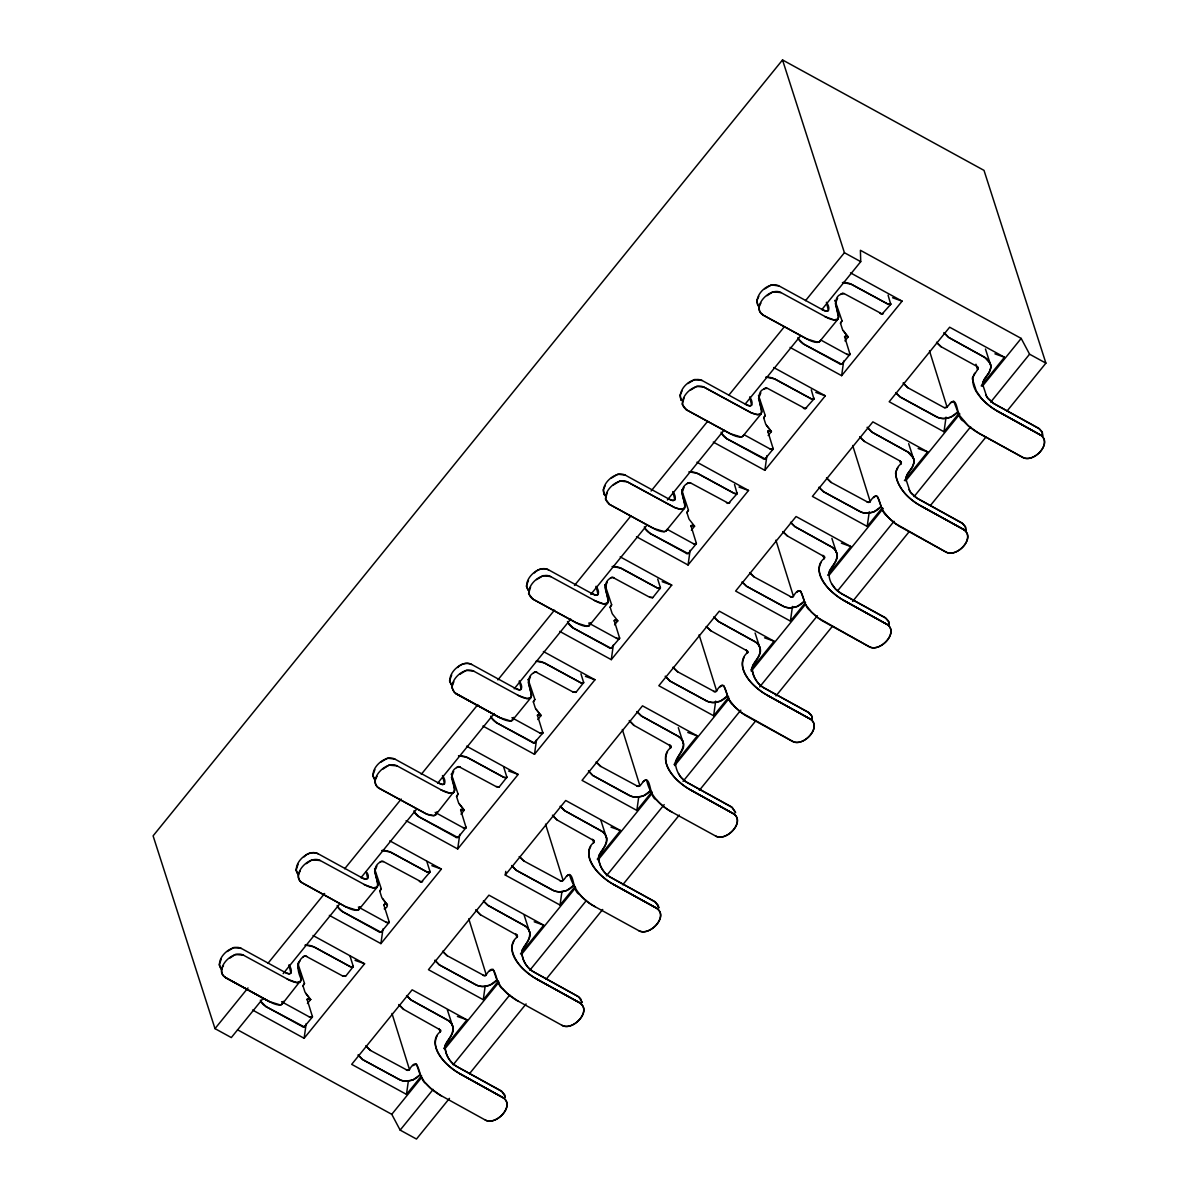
<?xml version="1.0" encoding="UTF-8"?>
<svg xmlns="http://www.w3.org/2000/svg" width="1199" height="1199" viewBox="0 0 1199 1199"><rect width="100%" height="100%" fill="white"/><g stroke="black" fill="none" stroke-linecap="round" stroke-linejoin="round"><path stroke-width="1.5" d="M889.014 625.279L888.789 621.801L885.911 618.264L841.428 593.61C833.904 589.518 827.25 579.746 829.483 570.949C835.059 564.144 842.298 552.499 831.057 546.594L794.832 526.601L790.516 522.284L795.267 526.841L832.316 547.388A16.336 13.564 -17.8 0 1 835.943 551.375C841.398 560.637 828.854 565.988 828.989 574.471M965.809 530.617L965.585 527.14L962.707 523.603L917.19 498.349L910.131 491.89L905.695 478.476L907.193 474.429L912.229 467.55L913.893 462.544A13.818 11.465 -17.8 0 0 913.413 458.228L907.853 451.933L871.628 431.94L867.162 427.264L872.063 432.195L909.112 452.727A16.351 13.564 -17.8 0 1 912.724 456.729C918.194 465.976 905.635 471.327 905.77 479.825M1042.59 435.956L1042.366 432.479L1039.488 428.942L993.986 403.688L986.912 397.229L982.491 383.815L983.974 379.768L989.025 372.889L990.689 367.883A13.818 11.465 -17.8 0 0 990.194 363.567L984.634 357.272L948.409 337.279L943.943 332.603L948.844 337.533L985.893 358.066A16.351 13.564 -17.8 0 1 989.52 362.068C994.975 371.315 982.431 376.666 982.566 385.164M812.278 719.715L811.738 715.833L808.246 712.371L764.647 688.271C757.109 684.179 750.454 674.408 752.687 665.61C758.263 658.806 765.517 647.16 754.276 641.255L718.051 621.247L713.735 616.945L718.486 621.502L755.535 642.05A16.336 13.564 -17.8 0 1 759.147 646.036C764.392 655.119 752.717 660.469 752.103 668.682C753.212 676.731 757.228 684.524 764.647 688.256M889.059 625.054L888.519 621.172L885.162 617.575L841.428 593.61M965.854 530.408L965.315 526.511L961.943 522.914L916.396 497.825L911.36 493.418L908.917 489.597M1042.635 435.747L1042.096 431.85L1038.724 428.253L993.177 403.179L988.141 398.757L985.698 394.936M252.539 1010.023L304.126 1038.289L306.18 1023.646M329.335 915.362L380.922 943.628L382.961 928.985M443.69 1048.525L466.951 1019.854L412.141 989.819L351.682 1064.352L406.476 1094.387L408.274 1081.573M406.116 820.701L457.703 848.967L459.757 834.324M520.471 953.864L543.732 925.193L488.922 895.158L428.463 969.691L483.272 999.726L485.055 986.912M575.175 886.436L560.053 905.065L505.259 875.03L505.768 871.373M482.912 726.039L534.484 754.321L536.538 739.663M560.053 905.065L561.851 892.251M559.693 631.378L611.28 659.66L613.333 645.002M674.048 764.542L697.308 735.871L642.499 705.836L582.04 780.369L636.849 810.419L638.632 797.59M636.489 536.732L688.061 564.999L690.114 550.341M750.844 669.881L774.089 641.225L719.295 611.175L658.836 685.723L713.63 715.758L715.683 701.1M713.27 442.071L764.857 470.338L766.91 455.68M827.625 575.22L850.885 546.564L796.076 516.529L735.616 591.062L790.426 621.097L792.464 606.439M790.066 347.41L841.638 375.677L843.691 361.034M904.421 480.574L927.666 451.903L872.872 421.868L812.412 496.401L867.207 526.436L869.26 511.778M981.202 385.913L1004.462 357.242L949.653 327.207L889.193 401.74L944.003 431.775L946.041 417.132M300.275 871.118C296.977 874.596 297.682 880.695 302.253 882.764L345.852 906.864L302.133 882.899C290.428 874.865 309.207 854.527 320.268 860.537L366.984 885.941A23.77 8.198 39 0 0 372.934 887.83A20.968 7.224 39 0 0 376.516 887.545M496.101 786.574C500.328 786.829 500.013 787.383 496.101 786.574L458.917 766.641A2.803 2.323 -17.8 0 0 457.508 767.03C445.294 773.145 457.853 785.36 453.312 792.884A20.968 7.224 39 0 1 449.715 793.168A23.77 8.198 39 0 1 443.765 791.28L397.064 765.876C386.438 759.731 366.954 780.144 379.034 788.103L425.63 813.641A23.77 8.198 39 0 0 431.58 815.53A20.968 7.224 39 0 0 435.177 815.245L436.856 812.278M283.279 1001.36L281.6 1004.567A20.968 7.224 39 0 1 278.003 1004.852A23.77 8.198 39 0 1 272.053 1002.964L225.337 977.56L269.041 1001.48L280.221 1004.927L281.99 1004.327L301.399 979.643C297.622 971.894 295.509 961.868 303.947 956.352A2.803 2.323 -17.8 0 1 305.49 955.963L342.524 975.896C346.421 976.69 346.751 976.151 342.524 975.896M360.06 906.699L358.786 909.666L357.002 910.266L345.837 906.819L348.834 908.302A23.77 8.198 39 0 0 354.799 910.191A20.968 7.224 39 0 0 358.381 909.906L360.075 906.939M436.856 812.053L435.567 815.005L433.798 815.605L427.084 814.256L378.914 788.238C374.598 785.885 373.698 779.979 377.056 776.457M513.637 717.392L511.958 720.584A20.968 7.224 39 0 1 508.376 720.869A23.77 8.198 39 0 1 502.411 718.98L455.71 693.577L499.413 717.497L510.579 720.959L512.363 720.344L530.947 697.608C532.386 689.32 523.229 678.499 534.304 672.369A2.803 2.323 -17.8 0 1 535.848 671.98L572.882 691.913C576.794 692.722 577.109 692.153 572.882 691.913M590.433 622.731L588.754 625.923A20.968 7.224 39 0 1 585.157 626.223A23.77 8.198 39 0 1 579.207 624.334L532.491 598.915L576.209 622.881L587.375 626.298L589.144 625.683L607.728 602.947C609.167 594.659 600.025 583.838 611.085 577.708A2.803 2.323 -17.8 0 1 612.644 577.318L649.678 597.252C653.59 598.061 653.905 597.492 649.678 597.252M283.279 1001.6L281.99 1004.327M513.652 717.616L512.363 720.344M590.433 622.955L589.144 625.683M304.726 1026.689C305.955 1024.905 303.197 1028.547 301.713 1026.194L265.848 1006.546L304.246 1026.899L312.504 1016.887L307.034 999.142L310.646 999.486L307.439 1003.503M345.537 976.376L353.315 966.574L350.033 956.098M337.159 905.5L337.833 907.014A16.336 13.564 -17.8 0 0 341.46 911L381.027 932.252L389.285 922.226L383.89 905.11C384.864 901.483 390.829 906.294 384.22 908.842M358.786 909.666L377.37 886.915C379.004 878.732 369.712 868.316 380.293 861.976A2.638 2.188 -17.8 0 1 381.162 861.496L383.44 861.571L421.478 881.954L430.111 871.913L426.829 861.437M413.94 810.839L414.614 812.352A16.351 13.564 -17.8 0 0 418.241 816.339L457.958 837.561L466.081 827.565L460.611 809.82L464.223 810.164L459.337 803.944A5.141 1.769 39 0 1 458.408 802.356L456.504 796.331L458.078 794.113L451.364 774.089M499.114 787.069L506.892 777.252L503.61 766.79M535.099 742.721C536.328 740.982 533.51 744.549 532.071 742.226L496.206 722.562L534.244 742.945L542.862 732.904L537.407 715.159L541.019 715.503L537.796 719.52M575.91 692.408L583.673 682.591L580.93 673.778M611.88 648.059C613.124 646.336 610.306 649.903 608.867 647.565L573.002 627.901L611.025 648.284L619.658 638.243L614.188 620.497L617.8 620.842L614.592 624.859M652.691 597.746L660.469 587.93L657.726 579.132M688.676 553.398C689.89 551.63 687.132 555.257 685.648 552.904L649.783 533.255L688.181 553.608L696.439 543.582L690.984 525.836L694.596 526.181L691.373 530.198M665.94 531.037L666.944 529.748L665.535 531.262A20.968 7.224 39 0 1 661.953 531.562A23.77 8.198 39 0 1 655.988 529.673L609.287 504.269L652.99 528.189L664.156 531.637L665.94 531.037L684.524 508.286C686.158 500.088 676.865 489.672 687.447 483.332A2.638 2.188 -17.8 0 1 688.316 482.867L690.594 482.942L728.557 503.31L737.145 493.658L734.507 484.471M765.457 458.737C766.686 456.969 763.928 460.671 762.444 458.243L726.579 438.594L765.112 458.917L773.235 448.936L767.765 431.19L771.377 431.52L766.491 425.315A5.141 1.769 39 0 1 765.562 423.727L763.658 417.687L765.232 415.483L758.517 395.445L759.222 396.749M743.725 435.132L742.331 436.601A20.968 7.224 39 0 1 738.734 436.901A23.77 8.198 39 0 1 732.784 435.012L686.068 409.608L729.771 433.528L740.952 436.976L742.721 436.376L761.305 413.625C762.294 406.551 752.867 389.6 767.39 388.281L805.353 408.649L813.926 398.997L811.303 389.81M842.372 363.911C843.227 362.503 840.649 365.83 839.225 363.582L803.36 343.933L841.758 364.286L850.016 354.275L844.561 336.529L848.173 336.874L844.95 340.891M819.502 341.715L820.521 340.441L819.112 341.94A20.968 7.224 39 0 1 815.53 342.24A23.77 8.198 39 0 1 809.565 340.351L762.864 314.947L806.567 338.867L817.733 342.315L819.502 341.715L838.101 318.964C839.06 311.89 829.663 294.939 844.171 293.62L882.134 313.988L890.722 304.336L888.084 295.149M304.921 945.217L306.869 945.142A16.336 13.564 -17.8 0 1 312.759 946.356L350.498 966.784L352.836 967.218L353.24 966.064M381.717 850.556L383.65 850.481A16.336 13.564 -17.8 0 1 389.555 851.695L427.294 872.123L429.632 872.557L430.021 871.403M435.132 812.382L463.264 827.775L465.602 828.209L466.006 827.055M458.498 755.895L460.446 755.82A16.336 13.564 -17.8 0 1 466.336 757.034L504.075 777.477L506.413 777.896L506.817 776.742M511.913 717.721L540.06 733.129L542.398 733.548L542.787 732.394M588.709 623.06L617.005 638.542L619.179 638.887L619.583 637.733M612.075 566.572L614.023 566.513A16.336 13.564 -17.8 0 1 619.913 567.726L657.652 588.154L659.99 588.589L660.394 587.435M688.855 471.911L690.804 471.851A16.336 13.564 -17.8 0 1 696.709 473.065L734.447 493.493L736.786 493.928L737.175 492.774M743.92 434.637L770.417 449.145L772.756 449.58L773.16 448.426M820.701 339.976L847.213 354.484L849.551 354.919L849.941 353.765M376.516 887.545L378.18 884.982L374.643 871.523L376.891 866.053M435.567 815.005L454.976 790.336L451.453 777.387L453.687 771.407M459.817 674.303L466.366 670.286L473.845 671.215L520.561 696.634A23.77 8.198 39 0 0 526.511 698.507A20.968 7.224 39 0 0 530.093 698.223L531.757 695.675L528.219 682.216L530.468 676.746M536.597 579.642L543.162 575.625L550.626 576.569L597.342 601.973A23.77 8.198 39 0 0 603.292 603.861A20.968 7.224 39 0 0 606.889 603.562L608.552 601.014L605.015 587.555L607.264 582.085M613.393 484.981L619.943 480.964L627.422 481.908L674.123 507.312A23.77 8.198 39 0 0 680.088 509.2A20.968 7.224 39 0 0 683.67 508.901L685.333 506.353L681.796 492.894L684.044 487.423M690.174 390.319L696.739 386.303L704.203 387.247L750.919 412.651A23.77 8.198 39 0 0 756.869 414.539A20.968 7.224 39 0 0 760.466 414.24L762.129 411.692L758.577 398.383L760.84 392.762M760.93 303.122C757.813 306.719 758.368 312.699 762.969 314.797C750.934 306.854 770.193 286.531 780.999 292.586L827.7 317.99A23.77 8.198 39 0 0 833.665 319.878A20.968 7.224 39 0 0 837.247 319.593L838.91 317.031L835.373 303.572L837.621 298.101M381.522 932.028C382.736 930.229 379.978 933.901 378.494 931.548L342.704 911.795L337.833 907.014M422.333 881.715C423.577 880.021 420.744 883.543 419.305 881.235M458.303 837.367C459.547 835.628 456.714 839.15 455.29 836.887L419.5 817.133L414.629 812.352M729.487 503.085C730.656 501.227 727.958 504.959 726.459 502.591M806.268 408.424C807.497 406.641 804.739 410.283 803.255 407.93M883.064 313.763C884.292 312.01 881.52 315.607 880.036 313.269M285.017 972.374L289.169 973.828L290.922 973.273L288.929 964.895C293.32 970.89 291.522 976.63 285.017 972.359L241.299 948.409C231.242 943.118 214.022 959.56 221.245 969.137M438.594 783.052L442.746 784.506L444.499 783.966L442.506 775.573C446.897 781.568 445.099 787.308 438.594 783.052L394.876 759.087C384.819 753.796 367.598 770.238 374.822 779.815M530.558 587.09L528.564 593.625L532.611 598.781C520.786 590.627 540.06 570.559 550.626 576.569M607.353 492.429L605.36 498.964L609.407 504.12C597.537 495.951 616.93 475.928 627.422 481.908L674.467 507.447L680.477 509.245L684.524 508.286M684.134 397.783L682.141 404.303L686.188 409.459C674.363 401.305 693.636 381.252 704.203 387.247L751.263 412.801L757.273 414.584L761.305 413.625M822.544 309.762L826.696 311.215L828.449 310.661L826.441 302.283C830.847 308.263 829.034 314.018 822.544 309.747L778.825 285.797C768.409 280.911 753.062 295.583 758.143 305.82M221.305 958.99L219.162 964.85L221.605 969.451M298.086 864.329L295.943 870.189L298.386 874.79M374.882 769.668L372.739 775.528L375.182 780.144M451.663 675.007L449.52 680.867L451.963 685.483M528.459 580.346L526.316 586.206L528.759 590.822M605.24 485.685L603.247 489.762L604.311 494.797M682.036 391.024L680.028 395.1L681.092 400.136M758.817 296.378L756.824 300.439L757.888 305.49M300.11 960.714C293.29 967.158 305.46 976.181 299.735 982.206A20.968 7.224 39 0 1 296.138 982.491A23.77 8.198 39 0 1 290.188 980.602L243.487 955.198C232.651 949.158 213.407 969.436 225.457 977.41L269.056 1001.525M223.479 965.78C220.196 969.257 220.901 975.357 225.457 977.41M453.851 681.796L451.693 687.207L454.511 692.572L499.428 717.542M440.603 1030.825A2.638 2.188 -17.8 0 1 440.408 1031.665C429.782 1039.668 437.395 1053.501 444.155 1061.355A20.968 7.224 39 0 0 449.505 1066.54A23.77 8.198 39 0 0 456.534 1071.771L503.28 1097.804C515.33 1105.778 496.086 1126.056 485.25 1120.016L438.399 1094.132A23.77 8.198 39 0 1 431.37 1088.902A20.968 7.224 39 0 1 426.02 1083.716C417.612 1078.86 419.86 1052.302 409.099 1070.003A2.803 2.323 -17.8 0 1 407.555 1070.377L370.521 1050.459L365.995 1046.307M517.398 936.164A2.638 2.188 -17.8 0 1 517.204 937.004C506.682 945.007 514.191 958.825 520.936 966.694A20.968 7.224 39 0 0 526.286 971.879A23.77 8.198 39 0 0 533.315 977.11L580.061 1003.143C592.111 1011.117 572.882 1031.41 562.046 1025.355L515.18 999.471A23.77 8.198 39 0 1 508.151 994.241A20.968 7.224 39 0 1 502.801 989.055C494.408 984.199 496.641 957.641 485.895 975.342A2.803 2.323 -17.8 0 1 484.351 975.716L446.867 955.543L442.551 951.242L447.302 955.798M594.179 841.503A2.638 2.188 -17.8 0 1 593.985 842.342C583.403 850.376 590.987 864.164 597.731 872.033A20.968 7.224 39 0 0 603.082 877.233A23.77 8.198 39 0 0 610.111 882.449L656.857 908.482C668.907 916.456 649.663 936.749 638.827 930.694L595.109 906.729C582.204 900.239 573.182 887.785 569.435 874.491C566.138 874.94 565.269 879.092 562.676 880.68A2.803 2.323 -17.8 0 1 561.132 881.07L523.663 860.882L519.347 856.581M670.975 746.842A2.638 2.188 -17.8 0 1 670.766 747.681C660.139 755.685 667.768 769.518 674.512 777.372A20.968 7.224 39 0 0 679.863 782.572A23.77 8.198 39 0 0 686.892 787.803L733.638 813.821C745.748 821.84 726.204 842.148 715.623 836.033L671.89 812.068C659.48 805.338 649.423 793.918 646.606 779.935C643.069 779.665 642.109 784.536 639.472 786.019A2.803 2.323 -17.8 0 1 637.928 786.409L600.444 766.221L596.128 761.92L600.879 766.476M706.406 626.672L710.497 630.569L747.427 651.057A2.803 2.323 -17.8 0 1 747.741 652.406C737.235 660.739 744.099 674.572 751.308 682.726A20.968 7.224 39 0 0 756.659 687.911A23.77 8.198 39 0 0 763.688 693.142L810.434 719.16C822.484 727.134 803.24 747.427 792.404 741.372L745.538 715.503A23.77 8.198 39 0 1 738.524 710.273A20.968 7.224 39 0 1 733.174 705.072C724.766 700.231 727.014 673.658 716.253 691.358A2.803 2.323 -17.8 0 1 714.709 691.748L677.24 671.56L672.924 667.258L677.675 671.815M782.962 531.607L787.278 535.908L824.387 556.711A2.848 2.368 -17.8 0 1 824.537 557.535A2.638 2.188 -17.8 0 1 824.342 558.359C813.761 566.393 821.345 580.181 828.089 588.065A20.968 7.224 39 0 0 833.44 593.25A23.77 8.198 39 0 0 840.469 598.481L887.215 624.499C899.265 632.472 880.021 652.766 869.2 646.711L822.334 620.842A23.77 8.198 39 0 1 815.305 615.612A20.968 7.224 39 0 1 809.954 610.426C801.561 605.57 803.795 578.997 793.049 596.697A2.803 2.323 -17.8 0 1 791.505 597.087L754.021 576.899L749.735 572.657M900.839 461.585A2.638 2.188 -17.8 0 1 901.258 462.334A2.833 2.353 -17.8 0 1 901.333 462.874A2.638 2.188 -17.8 0 1 901.138 463.713C890.557 471.732 898.141 485.52 904.885 493.403A20.968 7.224 39 0 0 910.236 498.589A23.77 8.198 39 0 0 917.265 503.82L964.011 529.838C976.046 537.781 956.787 558.105 945.981 552.065L899.115 526.181A23.77 8.198 39 0 1 892.086 520.951A20.968 7.224 39 0 1 886.75 515.765C878.342 510.909 880.591 484.351 869.83 502.036A2.803 2.323 -17.8 0 1 868.286 502.426L830.817 482.253L826.501 477.936L831.252 482.493M978.039 367.613A2.833 2.353 -17.8 0 1 978.114 368.213A2.638 2.188 -17.8 0 1 977.919 369.052L972.569 377.4A5.276 2.308 -61.3 0 0 972.374 378.959L976.226 390.814L981.666 398.742A20.968 7.224 39 0 0 987.017 403.928A23.77 8.198 39 0 0 994.046 409.159L1040.792 435.177C1052.827 443.135 1033.598 463.458 1022.777 457.404L979.043 433.438L968.357 425.84L958.81 414.629L953.76 401.29L951.107 402.294L947.06 407.105L944.212 407.63L907.598 387.592L903.132 382.916L908.033 387.847M437.125 1035.816C429.377 1050.789 448.231 1066.87 459.652 1073.645L503.28 1097.804C515.15 1105.958 495.742 1125.996 485.25 1120.016M513.906 941.155C505.633 955.933 525.402 972.359 536.448 978.984L580.181 1002.993L536.448 978.984M590.702 846.494C582.549 861.302 602.108 877.683 613.229 884.337L656.962 908.332L613.229 884.337M667.483 751.833C659.735 766.82 678.589 782.902 690.024 789.676L733.638 813.821C745.448 821.944 726.354 841.953 715.623 836.033M744.264 657.172C736.321 672.039 755.535 688.331 766.805 695.015L810.434 719.16C822.244 727.104 803.06 747.547 792.524 741.237L741.671 712.791L734.627 706.646L728.812 699.227L723.806 685.633L722.023 685.378L720.089 686.982M821.06 562.511C812.922 577.318 832.466 593.715 843.601 600.354L887.215 624.499C899.085 632.667 879.676 652.691 869.2 646.711L818.467 618.129L811.423 611.985L805.593 604.566L800.602 590.972L798.819 590.717L796.87 592.336M897.841 467.85L895.788 472.061A5.276 2.308 -61.3 0 0 895.593 473.62C897.646 487.948 908.228 498.904 920.382 505.693L964.116 529.703L920.382 505.693M974.637 373.204C966.889 388.176 985.743 404.258 997.178 411.032L1040.792 435.177C1052.317 443.75 1033.688 463.249 1022.777 457.404L975.911 431.52A23.77 8.198 39 0 1 968.882 426.289A20.968 7.224 39 0 1 963.531 421.104C956.083 419.14 958.556 395.145 950.447 403.014M742.721 436.376L743.74 435.087M243.487 955.198L235.289 954.449L229.534 958.316M320.268 860.537L312.07 859.788L306.315 863.655M473.845 671.215C462.859 665.34 444.334 684.884 455.83 693.442M780.999 292.586L772.8 291.837L767.045 295.703M562.046 1025.355C572.523 1031.335 591.931 1011.297 580.061 1003.143M638.827 930.694C649.318 936.674 668.712 916.636 656.857 908.482M241.299 948.409L233.835 947.465L227.27 951.496M361.813 877.713L365.965 879.167L367.718 878.627L366.235 871.868C371.15 877.083 366.384 881.565 361.813 877.713L318.095 853.748C307.888 848.248 290.892 864.869 298.041 874.476M394.876 759.087L387.412 758.158L380.847 762.174M515.39 688.391L519.542 689.845L521.295 689.305L519.287 680.912C523.498 686.727 522.06 692.752 515.39 688.391L471.672 664.441C461.465 658.94 444.469 675.547 451.618 685.154M592.171 593.745L596.323 595.199L598.076 594.644L596.083 586.266C600.474 592.246 598.676 597.986 592.171 593.73L548.453 569.78C538.261 564.279 521.25 580.901 528.399 590.493M668.967 499.084L673.119 500.538L674.872 499.983L672.864 491.605C677.27 497.585 675.457 503.325 668.967 499.069L625.249 475.119L617.77 474.175L611.22 478.191M745.748 404.423L749.9 405.876L751.653 405.322L749.66 396.944C754.051 402.924 752.253 408.679 745.748 404.408L702.029 380.458L694.566 379.513L688.001 383.53M778.706 285.947L771.347 284.852L764.797 288.869M1006.995 411.092L1045.903 363.147L984.004 170.378L782.527 59.95L153.097 835.853L214.996 1028.622L231.317 1037.57L263.136 998.332M214.996 1028.622L247.998 987.931M268.036 963.232L324.614 893.495M344.653 868.795L401.23 799.044M421.269 774.344L477.846 704.592M497.885 679.893L554.463 610.156M574.486 585.457L631.064 515.705M651.102 491.005L707.68 421.269M728.902 395.1L784.296 326.817M805.518 300.664L844.411 252.719L782.527 59.95M283.174 973.633L339.752 903.881M360.974 877.728L416.368 809.445M437.59 783.292L494.168 713.54M514.191 688.84L570.769 619.104M590.807 594.389L647.385 524.652M667.423 499.953L724.001 430.201M745.223 404.048L800.617 335.765M821.84 309.612L860.732 261.652L860.402 250.291L1021.188 338.418L1029.581 354.2L1045.903 363.147M461.016 814.181L464.253 810.194L459.337 803.944M768.169 435.537L771.407 431.55L766.491 425.315M304.126 1038.289L364.586 963.756L313.014 935.49M380.922 943.628L441.382 869.095L389.795 840.829M457.703 848.967L518.163 774.434L466.591 746.168M534.484 754.321L594.959 679.773L543.372 651.507M611.28 659.66L671.74 585.127L620.168 556.846M688.061 564.999L748.536 490.466L696.949 462.185M764.857 470.338L825.317 395.805L773.745 367.538M841.638 375.677L902.113 301.144L850.526 272.877M505.259 875.03L565.718 800.497L620.512 830.532L597.267 859.203M406.476 1094.387L421.598 1075.758M483.272 999.726L498.379 981.097M636.849 810.419L651.956 791.775M713.63 715.758L728.752 697.114M790.426 621.097L805.533 602.468M867.207 526.436L882.329 507.806M944.003 431.775L959.11 413.145M449.475 1098.359L416.473 1139.05L400.151 1130.102L391.773 1114.321L421.239 1077.991M444.814 1048.93L499.024 982.101M521.43 954.494L575.64 887.65M598.031 860.043L652.256 793.213M674.647 765.606L728.872 698.762M751.263 671.155L805.488 604.311M829.064 575.25L883.288 508.421M905.68 480.814L959.904 413.97M982.296 386.363L1021.188 338.418M400.151 1130.102L433.154 1089.426M453.192 1064.727L509.77 994.975M529.808 970.276L586.386 900.524M606.424 875.825L664.186 804.634M683.04 781.388L740.802 710.183M759.656 686.937L817.418 615.746M837.457 591.032L894.034 521.295M914.073 496.596L970.635 426.844M990.674 402.145L1029.581 354.2M469.513 1073.66L526.091 1003.923M546.13 979.223L602.707 909.471M622.746 884.772L679.323 815.035M699.362 790.321L755.94 720.584M775.978 695.885L832.556 626.133M852.594 601.433L909.172 531.697M930.379 505.543L985.788 437.245M1040.792 435.177L997.193 411.077M887.215 624.499L843.616 600.399M733.638 813.821L690.039 789.706M810.434 719.16L766.82 695.06M503.28 1097.804L459.667 1073.69M534.499 572.897C537.752 568.731 543.732 567.517 548.453 569.78M457.718 667.558C460.956 663.392 466.936 662.178 471.672 664.441M304.141 856.88C307.379 852.714 313.359 851.5 318.095 853.748M873.666 497.675L875.6 496.056L877.383 496.311L882.389 509.905L888.204 517.324L895.248 523.483L945.981 552.065C956.907 557.91 975.521 538.411 964.011 529.838M643.293 781.643C651.402 773.775 648.929 797.77 656.378 799.733A20.968 7.224 39 0 0 661.728 804.934A23.77 8.198 39 0 0 668.757 810.164L671.89 812.038M566.513 876.304C574.501 868.511 572.103 892.371 579.597 894.394A20.968 7.224 39 0 0 584.947 899.595A23.77 8.198 39 0 0 591.961 904.81L595.094 906.684M489.717 970.965L493.209 969.362L496.791 979.748L501.107 987.047L507.627 993.791L518.328 1001.39M412.936 1065.626L416.428 1064.008L419.995 1074.409L424.326 1081.708L430.831 1088.452L441.532 1096.051M957.461 412.231L950.672 417.222L943.688 418.586A16.336 13.564 -17.8 0 1 937.798 417.372L900.044 396.899L895.728 392.598M650.308 790.875L643.518 795.866L636.534 797.215A16.336 13.564 -17.8 0 1 630.644 796.016L592.891 775.543L588.424 770.867L592.726 775.438L629.19 795.447C636.144 798.939 645.227 796.885 650.353 790.89M573.512 885.521L566.722 890.512L559.753 891.876A16.336 13.564 -17.8 0 1 553.863 890.662L516.11 870.204L511.643 865.528L515.93 870.099L552.394 890.108C559.513 893.66 568.416 891.486 573.557 885.551M496.731 980.183L489.941 985.173L482.957 986.537A16.336 13.564 -17.8 0 1 477.067 985.323L439.314 964.865L434.847 960.189L439.149 964.745L475.613 984.769C482.732 988.321 491.62 986.148 496.776 980.212M383.11 769.009L388.866 765.127L397.064 765.876M840.649 294.384L841.024 294.025A2.638 2.188 -17.8 0 1 841.893 293.545A2.848 2.368 -17.8 0 1 842.597 293.38M763.868 389.031L764.228 388.686A2.638 2.188 -17.8 0 1 765.097 388.206A2.848 2.368 -17.8 0 1 765.801 388.026M687.072 483.692L687.881 483.047A2.803 2.323 -17.8 0 1 689.425 482.672L690.594 482.942M610.291 578.353L610.651 577.993A2.638 2.188 -17.8 0 1 611.52 577.513L613.813 577.603M533.495 673.014L533.87 672.654A2.638 2.188 -17.8 0 1 534.739 672.174L537.017 672.249M456.714 767.675L457.074 767.315A2.638 2.188 -17.8 0 1 457.943 766.835A2.848 2.353 -17.8 0 1 458.917 766.641L460.236 766.91M379.918 862.336L380.727 861.691A2.803 2.323 -17.8 0 1 382.271 861.302L383.44 861.571M303.137 956.997L303.497 956.637A2.638 2.188 -17.8 0 1 304.366 956.158L306.659 956.232M957.506 412.261C952.381 418.256 943.298 420.309 936.344 416.817L900.479 397.154L895.863 392.852M890.722 304.336L888.024 304.171L850.286 283.743A16.336 13.564 -17.8 0 0 844.381 282.529L842.432 282.604M849.911 354.649L846.794 354.275M813.926 398.997L811.228 398.832L773.49 378.404A16.336 13.564 -17.8 0 0 767.6 377.19L765.651 377.25M773.115 449.31L769.998 448.936M737.145 493.658L734.028 493.284L698.163 473.62L689.71 471.866M696.334 543.956L693.636 543.806L667.124 529.299M660.349 588.304L657.232 587.93L621.367 568.281L612.914 566.528M619.538 638.617L616.421 638.243M583.568 682.965L580.871 682.816L543.132 662.373A16.336 13.564 -17.8 0 0 537.227 661.174M542.757 733.278L539.64 732.904M506.772 777.626L503.655 777.252L467.79 757.603L459.337 755.835M465.961 827.939L462.844 827.565M429.991 872.287L426.874 871.913L391.009 852.264L382.556 850.496M389.18 922.601L386.483 922.436L358.351 907.029M353.195 966.949L350.078 966.574L314.213 946.91L305.76 945.157M312.384 1017.262L309.687 1017.097L281.555 1001.69M838.101 318.964L834.054 319.923L824.717 316.551M607.728 602.947L603.697 603.906L594.344 600.489M530.947 697.608L526.901 698.567L517.563 695.18M454.151 792.269L450.12 793.228L440.782 789.841M377.37 886.915L373.324 887.889L363.986 884.502M300.589 981.576L296.543 982.536L287.19 979.118M561.282 881.055L559.963 880.785M843.287 282.544L851.665 284.388L888.174 304.246L890.422 304.576L890.752 303.452M766.491 377.205L774.944 378.959L811.393 398.907L813.641 399.237L813.971 398.113M536.133 661.174L544.586 662.942L580.871 682.816L583.269 683.205L583.598 682.081M692.902 525.417L691.328 525.387L691.044 526.481M616.106 620.078L614.547 620.048L614.248 621.127M539.325 714.739L537.752 714.709L537.467 715.788M769.803 430.801L768.184 430.696L767.825 431.82M462.649 809.43L461.03 809.325L460.671 810.449M702.029 380.458C691.628 375.572 676.266 390.245 681.362 400.481M625.249 475.119C615.177 469.828 597.956 486.269 605.195 495.831M892.581 297.742L902.113 301.144M994.93 353.84L1004.462 357.242M815.785 392.403L825.317 395.805M918.134 448.501L927.666 451.903M739.004 487.049L748.536 490.466M841.353 543.147L850.885 546.564M662.208 581.71L671.74 585.127M764.557 637.808L774.089 641.225M585.427 676.371L594.959 679.773M687.776 732.469L697.308 735.871M508.631 771.032L518.163 774.434M610.98 827.13L620.512 830.532M431.85 865.693L441.382 869.095M534.199 921.791L543.732 925.193M355.054 960.354L364.586 963.756M457.404 1016.452L466.951 1019.854M844.171 293.62L843.511 293.395A2.638 2.188 -17.8 0 0 842.522 293.395M867.117 502.156L869.41 502.231A2.638 2.188 -17.8 0 0 870.264 501.767L852.684 445.488M790.321 596.817L792.614 596.892A2.638 2.188 -17.8 0 0 793.483 596.428L775.903 540.149M713.54 691.478L715.833 691.553A2.638 2.188 -17.8 0 0 716.687 691.074L699.107 634.811M636.744 786.139L639.037 786.214A2.638 2.188 -17.8 0 0 639.906 785.735L622.326 729.472M483.167 975.446L485.46 975.521A2.638 2.188 -17.8 0 0 486.329 975.057L468.749 918.794M406.386 1070.108L408.679 1070.182A2.638 2.188 -17.8 0 0 409.533 1069.718L391.968 1013.455M770.402 431.026L771.377 431.535M693.622 525.687L694.596 526.196L689.695 519.976A5.141 1.769 39 0 1 688.766 518.373L686.862 512.348L688.451 510.13L681.721 490.106M616.826 620.348L617.815 620.857L612.914 614.637A5.141 1.769 39 0 1 611.985 613.034L610.081 607.009L611.655 604.791L605.015 584.887M540.045 715.009L541.019 715.518L536.118 709.298A5.141 1.769 39 0 1 535.189 707.695L533.285 701.67L534.874 699.452L528.145 679.428M463.249 809.67L464.238 810.179M693.217 543.582L695.6 544.316L696.364 543.087M386.063 922.226L388.446 922.945L389.21 921.716M309.267 1016.887L311.65 1017.606L312.429 1016.377M844.411 252.719L860.732 261.652M936.539 342.285L940.855 346.586L977.395 366.654L977.665 369.472L975.971 364.226M859.758 436.946L864.074 441.247L900.614 461.315L900.869 464.133L899.745 460.641M764.647 688.271L808.366 712.236L811.168 714.904L812.367 718.156M634.136 725.485L629.235 720.554L633.701 725.23L670.811 746.033M557.355 820.146L552.454 815.215L556.921 819.891L594.03 840.694M480.559 914.807L475.658 909.876L480.125 914.552L517.234 935.355M403.778 1009.453L398.877 1004.537L403.344 1009.213L440.453 1030.016M237.552 1029.791L391.773 1114.321M834.924 300.305L842.028 320.822L840.439 323.041L842.342 329.066A5.141 1.769 39 0 0 843.272 330.654C851.994 343.004 846.884 332.648 844.606 337.159M374.568 868.75L381.297 888.774L379.723 890.992L381.612 897.017A5.141 1.769 39 0 0 382.541 898.606C391.129 910.7 386.243 900.764 383.89 905.11M297.862 963.516L304.501 983.435L302.927 985.653L304.831 991.678A5.141 1.769 39 0 0 305.76 993.267C314.468 1005.586 309.342 995.275 307.094 999.771M841.428 593.595L835.553 589.129L832.121 584.258M941.29 346.841L936.674 342.539M864.509 441.502L859.893 437.2M787.713 536.163L783.097 531.861M710.932 630.824L706.316 626.522M754.456 577.154L749.705 572.597M524.098 861.137L519.377 856.641M370.521 1050.459L365.8 1045.963M823.578 555.826L824.253 556.441A2.803 2.323 -17.8 0 1 824.522 557.745L824.088 558.794L822.964 555.302M746.797 650.487L747.606 651.372A2.848 2.368 -17.8 0 1 747.756 652.181A2.638 2.188 -17.8 0 1 747.562 653.02L746.168 649.948M670.001 745.134L670.676 745.763A2.848 2.368 -17.8 0 1 670.945 747.067L670.511 748.101L669.387 744.609M593.22 839.795L593.88 840.424A2.848 2.368 -17.8 0 1 594.164 841.728L593.715 842.762L592.591 839.27M516.424 934.456L517.099 935.085A2.848 2.368 -17.8 0 1 517.369 936.389L516.934 937.423L515.81 933.931M843.272 330.654L848.173 336.874M536.118 709.298L541.034 715.533M382.541 898.606L387.457 904.84M305.76 993.267L310.676 999.501M798.564 339.047L803.435 343.843L802.176 343.049A16.351 13.564 -17.8 0 1 798.564 339.047L797.89 337.548M721.768 433.708L726.654 438.504L725.395 437.71A16.336 13.564 -17.8 0 1 721.768 433.708L721.094 432.21M644.987 528.369L649.858 533.165L648.599 532.356A16.336 13.564 -17.8 0 1 644.987 528.369L644.313 526.871M568.191 623.03L573.077 627.811L571.818 627.017A16.336 13.564 -17.8 0 1 568.191 623.03L567.517 621.532M491.41 717.691L496.281 722.472L495.022 721.678A16.336 13.564 -17.8 0 1 491.41 717.691L490.736 716.193M261.052 1001.66L265.923 1006.456L264.664 1005.661A16.336 13.564 -17.8 0 1 261.037 1001.66L260.363 1000.161M819.082 487.513L823.263 491.56L861.002 512.033A16.336 13.564 -17.8 0 0 866.907 513.247L873.876 511.883L880.666 506.892C875.63 512.812 866.622 515.12 859.623 511.388L823.698 491.815L818.947 487.259M742.286 582.174L746.467 586.221L782.767 606.124C789.721 609.617 798.804 607.578 803.929 601.568L797.095 606.544L790.111 607.908A16.336 13.564 -17.8 0 1 784.221 606.694L746.902 586.476L742.151 581.92M835.298 300.784L836.003 302.088M604.94 584.767L605.645 586.071M297.787 963.411L298.491 964.7M681.811 490.226L682.426 491.41M528.234 679.533L528.864 680.717M451.438 774.194L452.068 775.378M374.658 868.855L375.287 870.039M636.984 711.666L641.255 715.908L678.739 736.711A16.336 13.564 -17.8 0 1 682.366 740.697C687.177 749.105 677.39 754.696 675.397 762.009C675.547 770.507 680.208 778.99 687.851 782.917L732.334 807.586L735.572 812.817M406.611 995.65L410.897 999.891L448.381 1020.679A16.336 13.564 -17.8 0 1 452.008 1024.68C456.804 1033.073 447.017 1038.664 445.039 1045.993C445.174 1054.491 449.85 1062.973 457.493 1066.9L501.976 1091.555L505.214 1096.8M636.954 711.606L641.69 716.163L677.555 735.826C691.268 743.68 676.88 754.246 675.412 763.793M406.581 995.59L411.332 1000.146L447.197 1019.794C458.543 1026.134 450.449 1037.63 445.264 1045.033C444.289 1053.711 449.85 1062.869 457.493 1066.9L501.212 1090.865L504.584 1094.477L505.229 1097.25M678.544 773.565L680.987 777.402L686.038 781.808L731.585 806.882L735.512 812.188M658.806 907.928L658.161 905.155L654.789 901.543L611.07 877.578C603.427 873.546 597.866 864.389 598.841 855.711C603.876 848.352 612.329 836.902 600.699 830.577L564.474 810.569L560.158 806.268L564.909 810.824L601.958 831.372A16.351 13.564 -17.8 0 1 605.57 835.358C610.381 843.751 600.594 849.357 598.616 856.671C598.751 865.168 603.427 873.651 611.07 877.578L655.553 902.233L658.791 907.478M582.01 1002.589L580.541 998.542L577.888 996.354L534.274 972.239C526.646 968.207 521.07 959.05 522.06 950.372C527.08 942.999 535.533 931.563 523.918 925.223L487.693 905.23L483.377 900.929L488.128 905.485L525.162 926.033A16.336 13.564 -17.8 0 1 528.789 930.019C533.6 938.412 523.813 944.018 521.82 951.332C521.955 959.829 526.631 968.312 534.274 972.239L578.757 996.894L581.995 1002.139M985.458 349.014L990.539 364.826M929.48 350.827L947.06 407.09A2.638 2.188 -17.8 0 1 946.191 407.57A2.848 2.368 -17.8 0 1 945.486 407.735A2.638 2.188 -17.8 0 1 944.542 407.69M908.677 443.675L913.758 459.487M831.881 538.336L836.962 554.148M755.1 632.997L760.181 648.794M678.319 727.658L683.385 743.455M600.954 820.566L606.604 838.116M545.53 824.133L563.125 880.396A2.638 2.188 -17.8 0 1 562.256 880.875M524.173 915.212L529.823 932.777M447.377 1009.873L453.027 1027.438M439.014 1028.592L440.138 1032.084L440.588 1031.035A2.848 2.368 -17.8 0 0 440.303 1029.731M842.028 320.822L840.529 323.4M765.232 415.483L763.733 418.061M688.451 510.13L686.952 512.722M611.655 604.791L610.156 607.383M534.874 699.452L533.375 702.029M458.078 794.113L456.579 796.691M381.297 888.774L379.798 891.352M304.501 983.435L303.017 986.013M765.741 388.041A2.638 2.188 -17.8 0 1 766.746 388.086M977.62 366.924A2.638 2.188 -17.8 0 1 978.054 367.673M398.892 1079.34L362.533 1059.511L358.066 1054.85L362.967 1059.766L400.286 1079.984A16.336 13.564 -17.8 0 0 406.176 1081.198L413.145 1079.834L419.935 1074.844C414.899 1080.779 405.891 1083.087 398.892 1079.34M706.046 700.696L669.686 680.882L665.22 676.206L670.121 681.137L707.425 701.355A16.336 13.564 -17.8 0 0 713.33 702.569L720.299 701.205L727.089 696.214C722.053 702.134 713.045 704.442 706.046 700.696"/></g></svg>
